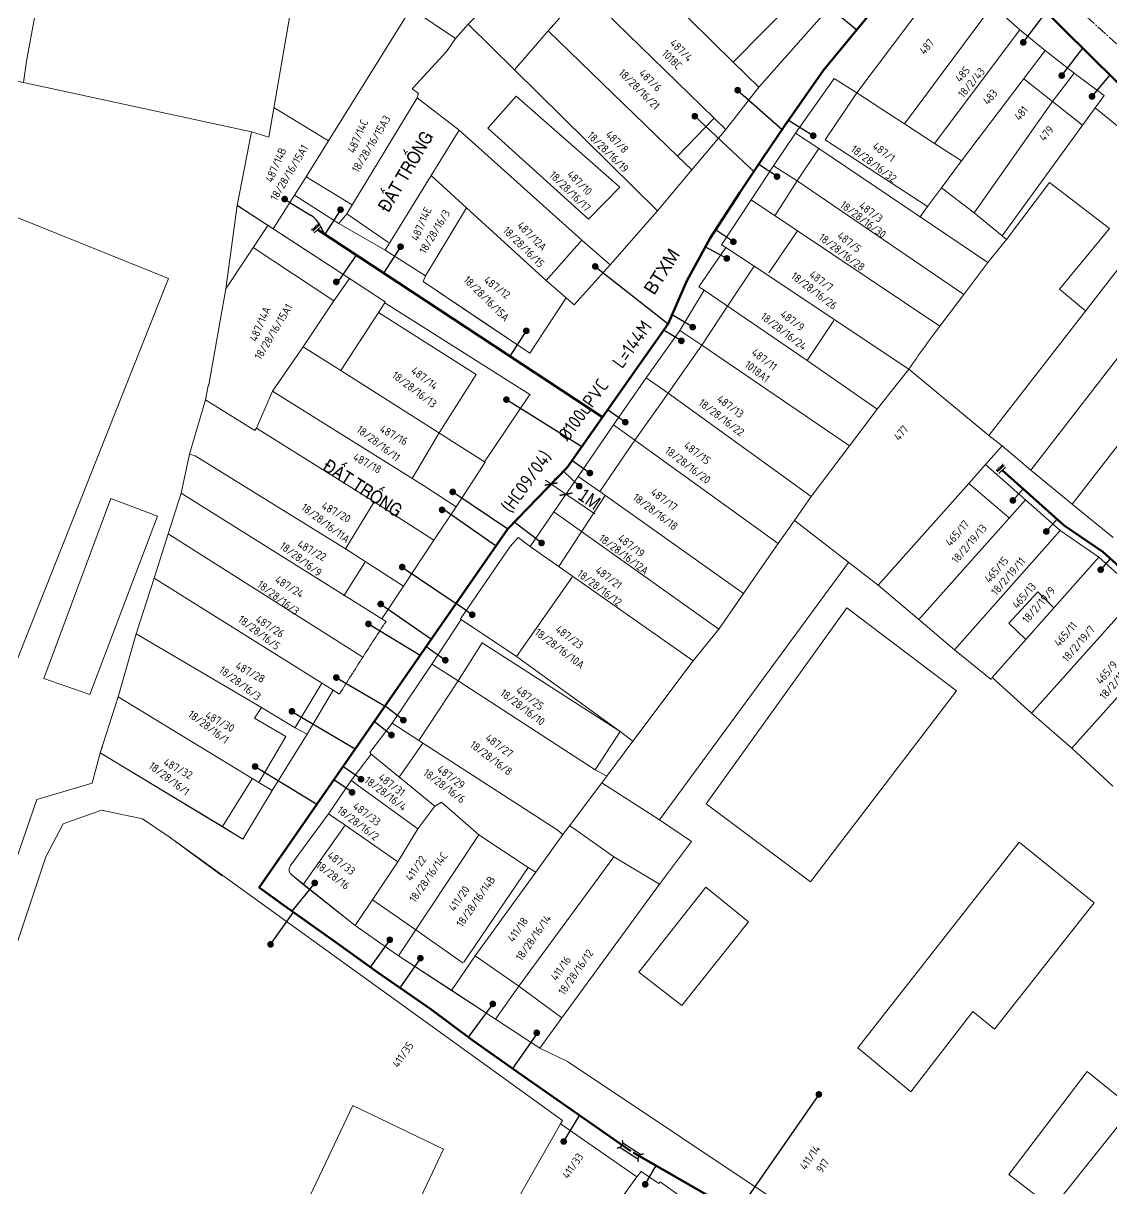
# Model space of a CAD drawing. Header units: inches. Extents: x 595615 to 1194060, y 1190840 to 2385448.
# Drawn here: x 597083.9 to 597165.6, y 1192328.9 to 1192416.3 of the extents above; entities that cross this region are included whole.
import ezdxf
from ezdxf.enums import TextEntityAlignment as Align

# ---------------------------------------------------------------- set-up
doc = ezdxf.new("R2010")
doc.units = ezdxf.units.IN
doc.header["$MEASUREMENT"] = 0
doc.linetypes.add('CENTER2', pattern=[1.125, 0.75, -0.125, 0.125, -0.125])
doc.layers.get('Defpoints').update_dxf_attribs({"color": 1})
for name, color, linetype, lineweight in [('Chitiet', 4, 'Continuous', 9), ('DN 100 uPVC', 4, 'Continuous', 50), ('DN 25 PE', 40, 'Continuous', 30), ('DUONG CACH LE', 112, 'Continuous', 5), ('NAM-CDAI', 220, 'Continuous', 25), ('Nen tim duong', 9, 'CENTER2', 0), ('Nen_HTHANH-TP', 9, 'Continuous', 0), ('Nen_SN-HTHANH-TP_new', 7, 'Continuous', 0), ('Nen_SN_HTHANH_old', 9, 'Continuous', 0), ('TEXT PIPE', 3, 'Continuous', 25), ('Text_DiaDanh', 9, 'Continuous', 0), ('Text_GiaoThong', 142, 'Continuous', 0), ('TLK 15', 220, 'Continuous', 20)]:
    doc.layers.add(name, color=color, linetype=linetype, lineweight=lineweight)
doc.styles.add('Dia Danh', font='VHELVCN_0.TTF', dxfattribs={"height": 1})
doc.styles.add('Giao Thong', font='VAPTIMN_0.TTF', dxfattribs={"height": 1})
doc.styles.add('Sonha_QTB', font='isocp.shx', dxfattribs={"height": 0.6, "bigfont": 'bigfont.shx'})
doc.styles.add('text', font='isocp2.shx')
doc.styles.add('VNI-HC', font='VHELVCN_0.TTF')
doc.dimstyles.new('DUONG KICH THUOC', dxfattribs={"dimtxt": 1, "dimasz": 0.7, "dimexe": 0.5, "dimexo": 0.3, "dimgap": 0.2, "dimtad": 1, "dimzin": 0, "dimdsep": 46, "dimtxsty": 'VNI-HC', "dimblk": 'ARCHTICK', "dimcen": 0.09, "dimdle": 0.5, "dimclrd": 256, "dimclre": 256, "dimclrt": 256, "dimadec": 0, "dimazin": 0, "dimtfac": 1, "dimtofl": 0, "dimtmove": 0, "dimatfit": 3, "dimfxl": 1, "dimtolj": 1, "dimtzin": 0, "dimlwd": -1, "dimlwe": -1, "dimarcsym": 0})

# ---------------------------------------------------------------- blocks, each defined once
blk = doc.blocks.new('BIT')
at = {"layer": 'Chitiet', "ltscale": 100}
for p, q in [((0.35, 0), (-0.35, 0)), ((-0.303, -0.163), (-0.35, -0.21)), ((0.35, -0.163), (-0.35, -0.163)), ((-0.179, -0.163), (-0.342, -0.325)), ((-0.056, -0.163), (-0.218, -0.325)), ((0.068, -0.163), (-0.094, -0.325)), ((0.192, -0.163), (0.029, -0.325)), ((0.316, -0.163), (0.153, -0.325)), ((0.35, -0.252), (0.277, -0.325))]:
    blk.add_line(p, q, dxfattribs=at)
blk = doc.blocks.new('ONG NOI')
at = {"layer": 'Chitiet', "ltscale": 100, "const_width": 0.1}
for points in [[(-0.946, -0.347, 0.571257), (-0.946, 0.353)], [(0.973, 0.353, 0.571257), (0.973, -0.347)]]:
    blk.add_lwpolyline(points, format="xyb", dxfattribs=at)
for points in [[(0.825, 0.203), (-0.799, 0.203)], [(0.825, -0.197), (-0.799, -0.197)]]:
    blk.add_lwpolyline(points, dxfattribs=at)
blk = doc.blocks.new('_ArchTick')
at = {"color": 0, "linetype": 'ByBlock', "const_width": 0.15}
blk.add_lwpolyline([(-0.5, -0.5), (0.5, 0.5)], dxfattribs=at)
blk = doc.blocks.new('*D74')
at = {"layer": 'Defpoints', "color": 0}
for p in [(597123.497, 1192381.714), (597124.614, 1192380.951), (597124.614, 1192380.951)]:
    blk.add_point(p, dxfattribs=at)
at = {"layer": 'DUONG CACH LE'}
for p, q in [((597123.084, 1192381.996), (597124.614, 1192380.951)), ((597123.666, 1192381.961), (597123.779, 1192382.127)), ((597124.783, 1192381.199), (597124.896, 1192381.364)), ((597124.614, 1192380.951), (597126.771, 1192379.478))]:
    blk.add_line(p, q, dxfattribs=at)
at = {"layer": 'DUONG CACH LE', "xscale": 0.7, "yscale": 0.7, "zscale": 0.7}
for p, rotation in [((597123.497, 1192381.714), 145.6760611142445), ((597124.614, 1192380.951), 325.6760611142445)]:
    blk.add_blockref('_ArchTick', p, dxfattribs=dict(at, rotation=rotation))
at = {"layer": 'DUONG CACH LE', "insert": (597126.377, 1192380.595), "char_height": 1, "attachment_point": 5, "rotation": 325.67606, "style": 'VNI-HC'}
blk.add_mtext('\\A1;1M', dxfattribs=at)
blk = doc.blocks.new('TLK 15')
at = {"layer": 'TLK 15', "linetype": 'Continuous', "const_width": 0.25}
blk.add_lwpolyline([(-0.125, 0, 1), (0.125, 0, 1)], format="xyb", close=True, dxfattribs=at)

msp = doc.modelspace()

# ---------------------------------------------------------------- linework, layer by layer
at = {"layer": 'DN 100 uPVC'}
msp.add_line((597127.352, 1192386.739), (597105.98, 1192400.791), dxfattribs=at)
for points in [[(597142.179, 1192434.938), (597147.651, 1192429.893), (597151.775, 1192426.091), (597161.898, 1192415.883), (597165.899, 1192411.937), (597173.728, 1192404.72), (597184.4, 1192394.982), (597194.424, 1192386.355), (597205.484, 1192377.017), (597214.228, 1192369.972), (597227.739, 1192359.226), (597230.983, 1192356.284), (597230.983, 1192356.284)], [(597129.47, 1192331.671), (597121.284, 1192337.399), (597117.615, 1192339.979), (597114.479, 1192342.331), (597110.5, 1192345.075), (597107.47, 1192347.263), (597103.33, 1192350.196), (597101.59, 1192351.451), (597120.249, 1192378.342), (597124.695, 1192382.957), (597127.352, 1192386.739), (597129.82, 1192390.252), (597132.27, 1192393.723), (597133.692, 1192396.948), (597135.419, 1192400.163), (597137.662, 1192403.574), (597139.366, 1192406.134), (597141.021, 1192408.595), (597143.943, 1192412.744), (597153.494, 1192424.358)], [(597157.337, 1192382.75), (597159.411, 1192380.896), (597161.995, 1192378.616), (597164.898, 1192376.617), (597167.914, 1192373.908), (597170.869, 1192371.266), (597173.99, 1192368.66), (597176.984, 1192366.032), (597179.975, 1192363.196), (597180.727, 1192362.543)], [(597224.284, 1192273.103), (597218.507, 1192276.271), (597199.457, 1192288.103), (597194.365, 1192290.62), (597191.341, 1192292.483), (597183.188, 1192297.087), (597168.135, 1192306.62), (597152.936, 1192317.051), (597139.999, 1192325.638), (597129.661, 1192331.591)]]:
    msp.add_lwpolyline(points, dxfattribs=at)
at = {"layer": 'DN 25 PE'}
for p, q in [((597143.458, 1192418.242), (597146.445, 1192415.786)), ((597158.92, 1192414.835), (597160.661, 1192417.13)), ((597161.806, 1192412.347), (597163.397, 1192414.404)), ((597164.077, 1192410.784), (597165.43, 1192412.399)), ((597137.492, 1192411.25), (597140.827, 1192408.307)), ((597134.279, 1192409.301), (597138.712, 1192405.152)), ((597143.16, 1192407.834), (597141.299, 1192408.989)), ((597140.448, 1192404.774), (597139.071, 1192405.69)), ((597103.507, 1192403.084), (597105.455, 1192401.875)), ((597107.702, 1192402.286), (597106.512, 1192400.441)), ((597106.217, 1192401.01), (597106.463, 1192400.473)), ((597137.171, 1192399.884), (597135.82, 1192400.773)), ((597112.204, 1192399.513), (597110.931, 1192397.536)), ((597136.679, 1192398.632), (597135.063, 1192399.5)), ((597107.511, 1192396.875), (597108.89, 1192398.878)), ((597126.806, 1192398.032), (597132.27, 1192393.723)), ((597134.122, 1192393.479), (597132.573, 1192394.41)), ((597121.638, 1192393.204), (597120.395, 1192391.313)), ((597133.271, 1192392.45), (597131.936, 1192393.25)), ((597120.147, 1192388.046), (597125.803, 1192384.533)), ((597129.059, 1192386.353), (597127.734, 1192387.283)), ((597126.409, 1192382.538), (597125.065, 1192383.483)), ((597125.604, 1192381.554), (597124.432, 1192382.684)), ((597116.118, 1192381.125), (597120.249, 1192378.342)), ((597158.139, 1192380.483), (597158.909, 1192381.345)), ((597115.321, 1192379.902), (597119.378, 1192377.087)), ((597122.779, 1192377.295), (597120.739, 1192378.851)), ((597160.649, 1192378.155), (597161.467, 1192379.082)), ((597164.727, 1192375.289), (597165.464, 1192376.109)), ((597112.326, 1192375.486), (597116.369, 1192372.75)), ((597110.714, 1192372.716), (597114.515, 1192370.079)), ((597117.579, 1192371.911), (597116.369, 1192372.75)), ((597109.796, 1192371.226), (597113.678, 1192368.872)), ((597115.56, 1192368.499), (597114.115, 1192369.502)), ((597107.383, 1192367.201), (597111.037, 1192365.066)), ((597104.051, 1192364.666), (597108.803, 1192361.846)), ((597112.418, 1192364.005), (597111.037, 1192365.066)), ((597111.523, 1192362.887), (597110.233, 1192363.907)), ((597101.294, 1192360.529), (597105.921, 1192357.693)), ((597109.24, 1192359.577), (597107.882, 1192360.52)), ((597108.569, 1192358.594), (597107.203, 1192359.541)), ((597105.765, 1192351.797), (597104.044, 1192349.691)), ((597102.448, 1192347.187), (597104.162, 1192349.606)), ((597111.398, 1192347.531), (597109.924, 1192345.49)), ((597113.693, 1192346.155), (597112.159, 1192343.931)), ((597119.126, 1192342.726), (597117.264, 1192340.243)), ((597122.468, 1192340.557), (597120.591, 1192337.887)), ((597143.585, 1192335.941), (597137.464, 1192327.097)), ((597124.444, 1192332.406), (597125.623, 1192334.363)), ((597130.556, 1192329.192), (597131.371, 1192330.606))]:
    msp.add_line(p, q, dxfattribs=at)
msp.add_arc((597104.399, 1192400.176), 2, 24.64809, 58.15298, dxfattribs=at)
at = {"layer": 'Nen tim duong'}
msp.add_line((597161.184, 1192419.011), (597166.738, 1192413.985), dxfattribs=at)
at = {"layer": 'Nen_HTHANH-TP', "linetype": 'Continuous'}
for p, q in [((597090.53, 1192448.144), (597084.138, 1192413.438)), ((597137.158, 1192413.341), (597125.389, 1192424.972)), ((597123.86, 1192422.99), (597117.286, 1192416.195)), ((597102.333, 1192407.733), (597104.702, 1192421.565)), ((597143.393, 1192419.686), (597137.158, 1192413.341)), ((597153.283, 1192420.174), (597146.43, 1192411.049)), ((597153.283, 1192420.174), (597146.43, 1192411.049)), ((597125.934, 1192418.692), (597123.276, 1192415.69)), ((597135.732, 1192409.15), (597125.934, 1192418.692)), ((597145.064, 1192418.218), (597139.07, 1192411.483)), ((597139.07, 1192411.483), (597145.064, 1192418.218)), ((597116.317, 1192415.124), (597112.965, 1192417.382)), ((597156.605, 1192417.597), (597150.002, 1192408.722)), ((597158.656, 1192415.789), (597156.605, 1192417.597)), ((597158.656, 1192415.789), (597156.605, 1192417.597)), ((597112.635, 1192416.791), (597106.803, 1192407.447)), ((597116.317, 1192415.124), (597117.286, 1192416.195)), ((597117.286, 1192416.195), (597120.759, 1192412.778)), ((597123.276, 1192415.69), (597120.759, 1192412.778)), ((597123.276, 1192415.69), (597132.984, 1192406.298)), ((597158.656, 1192415.789), (597152.263, 1192407.263)), ((597160.557, 1192414.23), (597158.656, 1192415.789)), ((597160.557, 1192414.23), (597158.656, 1192415.789)), ((597071.337, 1192414.358), (597083.909, 1192411.818)), ((597071.337, 1192414.358), (597083.909, 1192411.818)), ((597115.667, 1192414.174), (597116.317, 1192415.124)), ((597084.138, 1192413.438), (597083.909, 1192411.818)), ((597113.07, 1192411.362), (597115.667, 1192414.174)), ((597160.557, 1192414.23), (597154.284, 1192405.955)), ((597162.729, 1192412.522), (597160.557, 1192414.23)), ((597162.729, 1192412.522), (597160.557, 1192414.23)), ((597120.759, 1192412.778), (597131.487, 1192402.207)), ((597139.07, 1192411.483), (597137.158, 1192413.341)), ((597101.022, 1192408.122), (597083.909, 1192411.818)), ((597083.909, 1192411.818), (597101.022, 1192408.122)), ((597144.739, 1192412.137), (597141.842, 1192408.025)), ((597144.739, 1192412.137), (597141.842, 1192408.025)), ((597146.43, 1192411.049), (597144.739, 1192412.137)), ((597146.43, 1192411.049), (597144.739, 1192412.137)), ((597161.121, 1192410.401), (597158.949, 1192412.109)), ((597162.729, 1192412.522), (597161.121, 1192410.401)), ((597164.98, 1192410.844), (597162.729, 1192412.522)), ((597164.98, 1192410.844), (597162.729, 1192412.522)), ((597113.56, 1192411.012), (597113.07, 1192411.362)), ((597113.46, 1192410.682), (597113.56, 1192411.012)), ((597120.87, 1192410.798), (597118.742, 1192408.406)), ((597128.646, 1192403.974), (597120.87, 1192410.798)), ((597139.07, 1192411.483), (597136.612, 1192408.301)), ((597136.612, 1192408.301), (597139.07, 1192411.483)), ((597144.063, 1192407.537), (597146.43, 1192411.049)), ((597146.43, 1192411.049), (597149.392, 1192409.121)), ((597164.321, 1192409.923), (597164.98, 1192410.844)), ((597164.321, 1192409.923), (597164.98, 1192410.844)), ((597103.341, 1192409.554), (597102.711, 1192409.933)), ((597113.46, 1192410.682), (597108.167, 1192401.988)), ((597116.592, 1192408.255), (597113.46, 1192410.682)), ((597161.121, 1192410.401), (597155.247, 1192402.046)), ((597164.321, 1192409.923), (597157.339, 1192400.327)), ((597161.121, 1192410.401), (597163.372, 1192408.622)), ((597171.075, 1192404.359), (597164.321, 1192409.923)), ((597171.075, 1192404.359), (597164.321, 1192409.923)), ((597106.803, 1192407.447), (597103.341, 1192409.554)), ((597132.984, 1192406.298), (597135.732, 1192409.15)), ((597136.612, 1192408.301), (597135.732, 1192409.15)), ((597149.392, 1192409.121), (597150.002, 1192408.722)), ((597114.495, 1192404.843), (597116.592, 1192408.255)), ((597125.799, 1192400.002), (597116.592, 1192408.255)), ((597118.742, 1192408.406), (597126.298, 1192401.572)), ((597136.612, 1192408.301), (597134.065, 1192405.269)), ((597134.065, 1192405.269), (597136.612, 1192408.301)), ((597150.002, 1192408.722), (597152.263, 1192407.263)), ((597101.022, 1192408.122), (597099.957, 1192402.591)), ((597099.957, 1192402.591), (597101.022, 1192408.122)), ((597101.022, 1192408.122), (597102.333, 1192407.733)), ((597105.115, 1192404.745), (597106.803, 1192407.447)), ((597141.842, 1192408.025), (597140.194, 1192405.574)), ((597141.842, 1192408.025), (597140.194, 1192405.574)), ((597141.842, 1192408.025), (597143.583, 1192406.866)), ((597144.063, 1192407.537), (597151.747, 1192402.523)), ((597143.583, 1192406.866), (597141.945, 1192404.455)), ((597143.583, 1192406.866), (597156.27, 1192398.327)), ((597152.263, 1192407.263), (597154.284, 1192405.955)), ((597132.984, 1192406.298), (597134.065, 1192405.269)), ((597140.194, 1192405.574), (597138.496, 1192403.022)), ((597140.194, 1192405.574), (597138.496, 1192403.022)), ((597140.194, 1192405.574), (597141.945, 1192404.455)), ((597154.284, 1192405.955), (597152.776, 1192403.924)), ((597104.236, 1192403.385), (597105.115, 1192404.745)), ((597108.577, 1192402.658), (597105.115, 1192404.745)), ((597111.06, 1192399.26), (597114.495, 1192404.843)), ((597117.157, 1192402.425), (597114.495, 1192404.843)), ((597134.065, 1192405.269), (597131.487, 1192402.207)), ((597131.487, 1192402.207), (597134.065, 1192405.269)), ((597126.298, 1192401.572), (597128.646, 1192403.974)), ((597141.945, 1192404.455), (597140.277, 1192401.834)), ((597141.945, 1192404.455), (597154.462, 1192395.935)), ((597151.747, 1192402.523), (597152.776, 1192403.924)), ((597152.776, 1192403.924), (597155.247, 1192402.046)), ((597156.341, 1192385.357), (597171.075, 1192404.359)), ((597160.885, 1192404.33), (597157.669, 1192400.058)), ((597160.885, 1192404.33), (597165.388, 1192400.884)), ((597079.726, 1192403.185), (597094.791, 1192397.137)), ((597104.236, 1192403.385), (597102.638, 1192400.863)), ((597104.236, 1192403.385), (597102.638, 1192400.863)), ((597107.578, 1192401.247), (597104.236, 1192403.385)), ((597107.578, 1192401.247), (597104.236, 1192403.385)), ((597138.496, 1192403.022), (597136.279, 1192399.65)), ((597138.496, 1192403.022), (597136.279, 1192399.65)), ((597138.496, 1192403.022), (597141.988, 1192400.705)), ((597099.957, 1192402.591), (597099.102, 1192396.35)), ((597099.957, 1192402.591), (597099.102, 1192396.35)), ((597102.638, 1192400.863), (597099.957, 1192402.591)), ((597099.957, 1192402.591), (597102.638, 1192400.863)), ((597108.381, 1192397.118), (597099.96, 1192402.61)), ((597114.081, 1192397.323), (597117.157, 1192402.425)), ((597123.131, 1192396.99), (597117.157, 1192402.425)), ((597131.487, 1192402.207), (597127.92, 1192398.144)), ((597127.92, 1192398.144), (597131.487, 1192402.207)), ((597151.747, 1192402.523), (597151.178, 1192401.762)), ((597155.247, 1192402.046), (597157.339, 1192400.327)), ((597107.578, 1192401.247), (597108.167, 1192401.988)), ((597111.06, 1192399.26), (597107.578, 1192401.247)), ((597111.06, 1192399.26), (597107.578, 1192401.247)), ((597108.167, 1192401.988), (597111.289, 1192399.84)), ((597102.252, 1192401.115), (597099.102, 1192396.35)), ((597102.638, 1192400.863), (597108.381, 1192397.118)), ((597141.988, 1192400.705), (597139.831, 1192397.543)), ((597141.988, 1192400.705), (597152.654, 1192393.544)), ((597157.339, 1192400.327), (597157.669, 1192400.058)), ((597165.388, 1192400.884), (597161.632, 1192396.331)), ((597107.203, 1192395.457), (597101.159, 1192399.462)), ((597123.131, 1192396.99), (597125.799, 1192400.002)), ((597127.92, 1192398.144), (597125.799, 1192400.002)), ((597136.599, 1192399.461), (597134.592, 1192396.509)), ((597136.599, 1192399.461), (597134.592, 1192396.509)), ((597136.279, 1192399.65), (597136.599, 1192399.461)), ((597136.279, 1192399.65), (597136.599, 1192399.461)), ((597136.599, 1192399.461), (597138.73, 1192398.062)), ((597157.669, 1192400.058), (597156.27, 1192398.327)), ((597114.081, 1192397.323), (597111.06, 1192399.26)), ((597111.06, 1192399.26), (597114.081, 1192397.323)), ((597162.575, 1192380.202), (597177.33, 1192399.174)), ((597127.92, 1192398.144), (597125.233, 1192395.162)), ((597125.233, 1192395.162), (597127.92, 1192398.144)), ((597138.73, 1192398.062), (597136.733, 1192395.061)), ((597138.73, 1192398.062), (597150.327, 1192390.332)), ((597154.462, 1192395.935), (597156.27, 1192398.327)), ((597094.791, 1192397.137), (597082.895, 1192367.167)), ((597108.381, 1192397.118), (597107.203, 1192395.457)), ((597111.053, 1192395.37), (597108.381, 1192397.118)), ((597111.053, 1192395.37), (597108.381, 1192397.118)), ((597114.081, 1192397.323), (597113.891, 1192396.912)), ((597113.891, 1192396.912), (597114.081, 1192397.323)), ((597113.891, 1192396.912), (597114.081, 1192397.323)), ((597117.754, 1192394.296), (597113.891, 1192396.912)), ((597113.891, 1192396.912), (597121.896, 1192391.519)), ((597124.622, 1192395.681), (597123.131, 1192396.99)), ((597099.102, 1192396.35), (597097.818, 1192389.159)), ((597097.818, 1192389.159), (597099.102, 1192396.35)), ((597133.144, 1192393.228), (597134.972, 1192396.259)), ((597133.144, 1192393.228), (597134.972, 1192396.259)), ((597134.592, 1192396.509), (597134.972, 1192396.259)), ((597134.592, 1192396.509), (597134.972, 1192396.259)), ((597134.972, 1192396.259), (597142.696, 1192390.986)), ((597154.462, 1192395.935), (597152.654, 1192393.544)), ((597170.332, 1192396.788), (597159.493, 1192382.749)), ((597161.632, 1192396.331), (597163.583, 1192394.692)), ((597107.203, 1192395.457), (597104.895, 1192392.015)), ((597111.023, 1192395.3), (597107.717, 1192390.227)), ((597111.053, 1192395.37), (597111.023, 1192395.3)), ((597111.053, 1192395.37), (597111.023, 1192395.3)), ((597121.908, 1192388.419), (597111.023, 1192395.3)), ((597121.908, 1192388.419), (597111.023, 1192395.3)), ((597124.622, 1192395.681), (597121.896, 1192391.519)), ((597121.896, 1192391.519), (597124.622, 1192395.681)), ((597121.896, 1192391.519), (597124.622, 1192395.681)), ((597125.233, 1192395.162), (597124.622, 1192395.681)), ((597125.233, 1192395.162), (597124.622, 1192395.681)), ((597125.233, 1192395.162), (597124.622, 1192395.681)), ((597134.815, 1192392.139), (597136.733, 1192395.061)), ((597117.867, 1192389.936), (597110.553, 1192394.57)), ((597121.896, 1192391.519), (597117.754, 1192394.296)), ((597142.696, 1192390.986), (597144.704, 1192393.967)), ((597130.637, 1192389.676), (597133.144, 1192393.228)), ((597130.637, 1192389.676), (597133.144, 1192393.228)), ((597133.144, 1192393.228), (597134.815, 1192392.139)), ((597102.598, 1192388.683), (597104.895, 1192392.015)), ((597104.895, 1192392.015), (597107.717, 1192390.227)), ((597132.288, 1192388.527), (597134.815, 1192392.139)), ((597134.815, 1192392.139), (597145.891, 1192384.588)), ((597142.696, 1192390.986), (597147.959, 1192387.33)), ((597107.717, 1192390.227), (597118.512, 1192383.376)), ((597115.101, 1192385.553), (597117.867, 1192389.936)), ((597147.959, 1192387.33), (597150.327, 1192390.332)), ((597150.327, 1192390.332), (597156.341, 1192385.357)), ((597097.778, 1192389.089), (597097.569, 1192388.019)), ((597097.778, 1192389.089), (597097.569, 1192388.019)), ((597097.818, 1192389.159), (597097.778, 1192389.089)), ((597097.818, 1192389.159), (597097.778, 1192389.089)), ((597128.17, 1192386.164), (597130.637, 1192389.676)), ((597128.17, 1192386.164), (597130.637, 1192389.676)), ((597130.637, 1192389.676), (597132.288, 1192388.527)), ((597102.598, 1192388.683), (597101.4, 1192385.892)), ((597113.914, 1192381.602), (597102.598, 1192388.683)), ((597118.512, 1192383.376), (597121.908, 1192388.419)), ((597121.908, 1192388.419), (597118.512, 1192383.376)), ((597129.781, 1192385.005), (597132.288, 1192388.527)), ((597143.004, 1192380.776), (597132.288, 1192388.527)), ((597097.569, 1192388.019), (597096.382, 1192383.958)), ((597096.382, 1192383.958), (597097.569, 1192388.019)), ((597101.28, 1192385.722), (597097.569, 1192388.019)), ((597147.959, 1192387.33), (597145.891, 1192384.588)), ((597101.4, 1192385.892), (597101.28, 1192385.722)), ((597101.4, 1192385.892), (597110.215, 1192380.369)), ((597115.101, 1192385.553), (597113.073, 1192382.132)), ((597125.523, 1192382.282), (597128.17, 1192386.164)), ((597125.523, 1192382.282), (597128.17, 1192386.164)), ((597128.17, 1192386.164), (597129.781, 1192385.005)), ((597129.781, 1192385.005), (597127.144, 1192381.153)), ((597129.781, 1192385.005), (597140.537, 1192377.264)), ((597145.891, 1192384.588), (597143.004, 1192380.776)), ((597157.331, 1192384.577), (597156.093, 1192383.186)), ((597157.331, 1192384.577), (597156.341, 1192385.357)), ((597159.493, 1192382.749), (597157.331, 1192384.577)), ((597096.382, 1192383.958), (597095.744, 1192381.028)), ((597096.382, 1192383.958), (597095.744, 1192381.028)), ((597096.792, 1192383.839), (597096.382, 1192383.958)), ((597096.792, 1192383.839), (597108.068, 1192376.848)), ((597118.562, 1192383.346), (597116.365, 1192380.014)), ((597118.512, 1192383.376), (597118.562, 1192383.346)), ((597156.093, 1192383.186), (597154.834, 1192381.765)), ((597156.093, 1192383.186), (597159.085, 1192380.529)), ((597123.705, 1192379.62), (597125.523, 1192382.282)), ((597125.523, 1192382.282), (597127.144, 1192381.153)), ((597159.493, 1192382.749), (597162.575, 1192380.202)), ((597113.914, 1192381.602), (597116.365, 1192380.014)), ((597127.144, 1192381.153), (597137.94, 1192373.502)), ((597154.834, 1192381.765), (597148.03, 1192374.14)), ((597154.834, 1192381.765), (597157.866, 1192379.168)), ((597085.435, 1192367.129), (597090.475, 1192380.634)), ((597090.475, 1192380.634), (597093.966, 1192379.316)), ((597095.744, 1192381.028), (597094.777, 1192377.987)), ((597094.777, 1192377.987), (597095.744, 1192381.028)), ((597095.744, 1192381.028), (597110.802, 1192371.61)), ((597110.215, 1192380.369), (597108.068, 1192376.848)), ((597110.215, 1192380.369), (597114.707, 1192377.503)), ((597127.554, 1192380.863), (597124.069, 1192375.541)), ((597141.746, 1192378.975), (597143.004, 1192380.776)), ((597159.085, 1192380.529), (597151.072, 1192371.562)), ((597159.085, 1192380.529), (597161.687, 1192378.221)), ((597165.657, 1192377.694), (597162.575, 1192380.202)), ((597093.966, 1192379.316), (597088.906, 1192365.942)), ((597116.365, 1192380.014), (597114.707, 1192377.503)), ((597121.937, 1192377.039), (597123.705, 1192379.62)), ((597123.705, 1192379.62), (597136.082, 1192370.84)), ((597140.537, 1192377.264), (597141.746, 1192378.975)), ((597148.03, 1192374.14), (597141.746, 1192378.975)), ((597094.777, 1192377.987), (597093.709, 1192374.646)), ((597093.709, 1192374.646), (597094.777, 1192377.987)), ((597094.777, 1192377.987), (597109.364, 1192368.719)), ((597120.417, 1192377.038), (597121.027, 1192377.708)), ((597121.027, 1192377.708), (597121.937, 1192377.039)), ((597161.687, 1192378.221), (597153.754, 1192369.275)), ((597161.687, 1192378.221), (597164.588, 1192376.223)), ((597108.068, 1192376.848), (597112.42, 1192374.061)), ((597114.707, 1192377.503), (597112.42, 1192374.061)), ((597116.692, 1192371.615), (597120.417, 1192377.038)), ((597121.937, 1192377.039), (597134.144, 1192368.459)), ((597139.838, 1192376.263), (597140.537, 1192377.264)), ((597109.528, 1192375.839), (597107.96, 1192373.338)), ((597145.818, 1192375.838), (597131.634, 1192356.537)), ((597137.94, 1192373.502), (597139.838, 1192376.263)), ((597164.588, 1192376.223), (597156.585, 1192367.197)), ((597164.588, 1192376.223), (597167.58, 1192373.536)), ((597093.709, 1192374.646), (597092.373, 1192370.485)), ((597092.373, 1192370.485), (597093.709, 1192374.646)), ((597107.146, 1192366.257), (597093.709, 1192374.646)), ((597120.914, 1192368.768), (597125.079, 1192374.741)), ((597151.072, 1192371.562), (597148.03, 1192374.14)), ((597112.42, 1192374.061), (597110.802, 1192371.61)), ((597136.082, 1192370.84), (597137.94, 1192373.502)), ((597157.832, 1192371.268), (597160.02, 1192373.64)), ((597160.02, 1192373.64), (597161.201, 1192372.421)), ((597145.691, 1192372.418), (597135.123, 1192357.73)), ((597153.906, 1192366.215), (597145.691, 1192372.418)), ((597166.991, 1192372.855), (597159.548, 1192364.539)), ((597111.112, 1192371.41), (597110.802, 1192371.61)), ((597114.555, 1192368.213), (597116.752, 1192371.545)), ((597116.752, 1192371.545), (597116.692, 1192371.615)), ((597116.752, 1192371.545), (597120.914, 1192368.768)), ((597153.754, 1192369.275), (597151.072, 1192371.562)), ((597111.117, 1192371.413), (597111.112, 1192371.41)), ((597134.144, 1192368.459), (597136.082, 1192370.84)), ((597159.103, 1192370.049), (597157.832, 1192371.268)), ((597092.373, 1192370.485), (597091.007, 1192365.764)), ((597091.007, 1192365.764), (597092.373, 1192370.485)), ((597092.373, 1192370.485), (597101.767, 1192364.963)), ((597116.536, 1192366.945), (597118.323, 1192369.796)), ((597118.323, 1192369.796), (597128.679, 1192363.164)), ((597169.993, 1192370.198), (597162.55, 1192361.912)), ((597153.754, 1192369.275), (597156.506, 1192367.047)), ((597111.578, 1192363.791), (597114.555, 1192368.213)), ((597116.536, 1192366.945), (597114.555, 1192368.213)), ((597128.679, 1192363.164), (597120.914, 1192368.768)), ((597134.144, 1192368.459), (597129.639, 1192362.435)), ((597088.906, 1192365.942), (597085.435, 1192367.129)), ((597156.506, 1192367.047), (597156.585, 1192367.197)), ((597156.585, 1192367.197), (597159.548, 1192364.539)), ((597104.298, 1192363.445), (597106.286, 1192366.786)), ((597105.199, 1192362.955), (597107.146, 1192366.257)), ((597107.146, 1192366.257), (597107.616, 1192365.967)), ((597113.579, 1192362.472), (597116.536, 1192366.945)), ((597126.811, 1192360.273), (597116.536, 1192366.945)), ((597142.968, 1192351.876), (597153.906, 1192366.215)), ((597091.007, 1192365.764), (597089.68, 1192361.553)), ((597089.68, 1192361.553), (597091.007, 1192365.764)), ((597101.582, 1192359.322), (597091.007, 1192365.764)), ((597101.767, 1192364.963), (597101.238, 1192364.152)), ((597101.767, 1192364.963), (597104.308, 1192363.435)), ((597162.55, 1192361.912), (597159.548, 1192364.539)), ((597101.238, 1192364.152), (597103.599, 1192362.784)), ((597109.89, 1192361.569), (597111.578, 1192363.791)), ((597111.578, 1192363.791), (597113.579, 1192362.472)), ((597103.599, 1192362.784), (597101.582, 1192359.322)), ((597102.582, 1192358.733), (597105.199, 1192362.955)), ((597104.308, 1192363.435), (597105.199, 1192362.955)), ((597105.199, 1192362.955), (597105.209, 1192362.945)), ((597128.679, 1192363.164), (597126.811, 1192360.273)), ((597129.639, 1192362.435), (597128.679, 1192363.164)), ((597089.68, 1192361.553), (597089.84, 1192362.053)), ((597113.869, 1192362.282), (597112.111, 1192359.731)), ((597113.579, 1192362.472), (597123.965, 1192355.771)), ((597127.671, 1192359.794), (597129.639, 1192362.435)), ((597165.642, 1192359.064), (597162.55, 1192361.912)), ((597089.68, 1192361.553), (597089.062, 1192359.292)), ((597089.68, 1192361.553), (597089.062, 1192359.292)), ((597098.834, 1192356.04), (597089.68, 1192361.553)), ((597089.68, 1192361.553), (597100.375, 1192355.081)), ((597089.73, 1192361.533), (597089.68, 1192361.553)), ((597100.375, 1192355.081), (597089.73, 1192361.533)), ((597108.502, 1192359.468), (597110, 1192361.449)), ((597110, 1192361.449), (597109.89, 1192361.569)), ((597110, 1192361.449), (597114.783, 1192357.563)), ((597127.671, 1192359.794), (597126.811, 1192360.273)), ((597089.062, 1192359.292), (597084.923, 1192358.049)), ((597089.062, 1192359.292), (597084.923, 1192358.049)), ((597098.834, 1192356.04), (597101.082, 1192359.612)), ((597102.582, 1192358.733), (597101.582, 1192359.322)), ((597106.804, 1192356.977), (597108.502, 1192359.468)), ((597108.502, 1192359.468), (597113.505, 1192355.852)), ((597124.874, 1192356.071), (597127.312, 1192359.303)), ((597127.312, 1192359.303), (597127.671, 1192359.794)), ((597127.312, 1192359.303), (597131.634, 1192356.537)), ((597100.375, 1192355.081), (597102.582, 1192358.733)), ((597100.375, 1192355.081), (597102.582, 1192358.733)), ((597084.923, 1192358.049), (597071.823, 1192320.288)), ((597071.823, 1192320.288), (597084.923, 1192358.049)), ((597114.783, 1192357.563), (597113.505, 1192355.852)), ((597114.783, 1192357.563), (597115.263, 1192357.843)), ((597115.263, 1192357.843), (597118.085, 1192355.396)), ((597135.123, 1192357.73), (597142.968, 1192351.876)), ((597086.894, 1192356.241), (597089.773, 1192357.243)), ((597086.894, 1192356.241), (597089.773, 1192357.243)), ((597086.894, 1192356.241), (597089.773, 1192357.243)), ((597089.773, 1192357.243), (597092.834, 1192356.615)), ((597089.773, 1192357.243), (597092.834, 1192356.615)), ((597089.773, 1192357.243), (597092.834, 1192356.615)), ((597092.834, 1192356.615), (597094.835, 1192355.247)), ((597092.834, 1192356.615), (597094.835, 1192355.247)), ((597092.834, 1192356.615), (597094.835, 1192355.247)), ((597106.804, 1192356.977), (597103.957, 1192353.114)), ((597106.804, 1192356.977), (597108.044, 1192356.138)), ((597085.586, 1192353.76), (597086.894, 1192356.241)), ((597086.894, 1192356.241), (597085.586, 1192353.76)), ((597085.586, 1192353.76), (597086.894, 1192356.241)), ((597100.375, 1192355.081), (597098.834, 1192356.04)), ((597108.044, 1192356.138), (597104.908, 1192351.685)), ((597111.997, 1192353.371), (597108.044, 1192356.138)), ((597113.505, 1192355.852), (597111.997, 1192353.371)), ((597123.965, 1192355.771), (597124.385, 1192355.441)), ((597124.385, 1192355.441), (597124.874, 1192356.071)), ((597124.874, 1192356.071), (597125.215, 1192355.882)), ((597128.216, 1192353.764), (597125.215, 1192355.882)), ((597131.634, 1192356.537), (597134.035, 1192354.909)), ((597094.835, 1192355.247), (597124.342, 1192333.971)), ((597094.835, 1192355.247), (597124.342, 1192333.971)), ((597094.835, 1192355.247), (597098.827, 1192352.32)), ((597112.042, 1192346.331), (597118.085, 1192355.396)), ((597118.085, 1192355.396), (597121.787, 1192352.949)), ((597122.347, 1192352.609), (597124.385, 1192355.441)), ((597134.035, 1192354.909), (597131.638, 1192351.717)), ((597146.508, 1192339.419), (597158.605, 1192354.848)), ((597164.239, 1192350.293), (597158.605, 1192354.848)), ((597074.154, 1192319.5), (597085.586, 1192353.76)), ((597074.154, 1192319.5), (597085.586, 1192353.76)), ((597103.957, 1192353.114), (597103.857, 1192352.874)), ((597103.957, 1192353.114), (597103.857, 1192352.874)), ((597104.336, 1192353.625), (597103.957, 1192353.114)), ((597108.81, 1192348.608), (597111.997, 1192353.371)), ((597121.074, 1192344.048), (597128.216, 1192353.764)), ((597131.638, 1192351.717), (597128.216, 1192353.764)), ((597103.857, 1192352.874), (597103.847, 1192352.644)), ((597103.857, 1192352.874), (597103.847, 1192352.644)), ((597103.847, 1192352.644), (597103.937, 1192352.474)), ((597103.847, 1192352.644), (597103.937, 1192352.474)), ((597103.937, 1192352.474), (597108.81, 1192348.608)), ((597103.937, 1192352.474), (597104.908, 1192351.685)), ((597121.787, 1192352.949), (597116.953, 1192345.845)), ((597117.812, 1192346.326), (597122.347, 1192352.609)), ((597121.787, 1192352.949), (597122.347, 1192352.609)), ((597104.908, 1192351.685), (597108.81, 1192348.608)), ((597131.638, 1192351.717), (597124.306, 1192341.691)), ((597130.073, 1192345.105), (597135.098, 1192351.469)), ((597135.098, 1192351.469), (597138.3, 1192348.892)), ((597113.341, 1192348.272), (597110.099, 1192350.539)), ((597164.239, 1192350.293), (597156.757, 1192340.827)), ((597138.3, 1192348.892), (597133.305, 1192342.618)), ((597108.81, 1192348.608), (597111.212, 1192346.9)), ((597108.81, 1192348.608), (597111.212, 1192346.9)), ((597113.341, 1192348.272), (597116.903, 1192345.775)), ((597177.661, 1192348.174), (597161.108, 1192327.4)), ((597111.212, 1192346.9), (597112.042, 1192346.331)), ((597111.212, 1192346.9), (597112.042, 1192346.331)), ((597112.042, 1192346.331), (597116.024, 1192343.744)), ((597112.042, 1192346.331), (597116.024, 1192343.734)), ((597116.024, 1192343.734), (597117.812, 1192346.326)), ((597117.812, 1192346.326), (597121.074, 1192344.048)), ((597133.305, 1192342.618), (597130.073, 1192345.105)), ((597116.024, 1192343.744), (597119.316, 1192341.587)), ((597116.024, 1192343.734), (597119.316, 1192341.587)), ((597119.316, 1192341.587), (597121.074, 1192344.048)), ((597121.074, 1192344.048), (597124.306, 1192341.691)), ((597150.48, 1192336.142), (597155.146, 1192342.166)), ((597156.757, 1192340.827), (597155.146, 1192342.166)), ((597122.648, 1192339.409), (597119.316, 1192341.587)), ((597122.648, 1192339.409), (597119.316, 1192341.587)), ((597124.306, 1192341.691), (597122.648, 1192339.409)), ((597124.739, 1192338.411), (597122.648, 1192339.409)), ((597124.739, 1192338.411), (597122.648, 1192339.409)), ((597146.508, 1192339.419), (597150.48, 1192336.142)), ((597124.739, 1192338.411), (597148.211, 1192322.75)), ((597124.739, 1192338.411), (597148.211, 1192322.75)), ((597157.845, 1192329.938), (597163.709, 1192337.653)), ((597163.709, 1192337.653), (597167.101, 1192334.905)), ((597105.197, 1192327.875), (597108.621, 1192335.098)), ((597108.621, 1192335.098), (597115.424, 1192331.824)), ((597124.342, 1192333.971), (597124.202, 1192333.721)), ((597124.342, 1192333.971), (597124.202, 1192333.721)), ((597124.202, 1192333.721), (597114.306, 1192316.403)), ((597124.202, 1192333.721), (597129.926, 1192329.745)), ((597124.202, 1192333.721), (597129.926, 1192329.745)), ((597115.424, 1192331.824), (597112.03, 1192324.661)), ((597129.926, 1192329.745), (597126.41, 1192324.892)), ((597129.926, 1192329.745), (597130.245, 1192330.166)), ((597129.926, 1192329.745), (597130.245, 1192330.166)), ((597130.245, 1192330.166), (597131.586, 1192329.247)), ((597130.245, 1192330.166), (597131.586, 1192329.247)), ((597161.108, 1192327.4), (597157.845, 1192329.938)), ((597131.586, 1192329.247), (597131.676, 1192329.377)), ((597131.586, 1192329.247), (597131.676, 1192329.377)), ((597131.676, 1192329.377), (597133.287, 1192328.228)), ((597131.676, 1192329.377), (597133.287, 1192328.228))]:
    msp.add_line(p, q, dxfattribs=at)
for centre, radius, start, end in [((597237.622, 1192329.733), 106.262, 143.0924, 145.23316), ((597334.393, 1192224.156), 267.463, 146.59404, 147.28352), ((597334.393, 1192224.156), 267.463, 147.28352, 147.98008)]:
    msp.add_arc(centre, radius, start, end, dxfattribs=at)
for p in [(597151.747, 1192402.523), (597121.908, 1192388.419), (597122.347, 1192352.609)]:
    msp.add_point(p, dxfattribs=at)

# ---------------------------------------------------------------- block references
at = {"layer": 'Chitiet'}
for name, p, rotation in [('BIT', (597105.98, 1192400.791), 222.5954672414727), ('BIT', (597157.337, 1192382.75), 222.5954672414728), ('ONG NOI', (597129.43, 1192331.699), 327.144830884739)]:
    msp.add_blockref(name, p, dxfattribs=dict(at, rotation=rotation))
at = {"layer": 'TLK 15', "rotation": 359.9999999934133}
for p in [(597158.92, 1192414.835), (597161.806, 1192412.347), (597137.492, 1192411.25), (597164.077, 1192410.784), (597134.279, 1192409.301), (597143.16, 1192407.834), (597140.448, 1192404.774), (597137.171, 1192399.884), (597136.679, 1192398.632), (597126.806, 1192398.032), (597121.638, 1192393.204), (597134.122, 1192393.479), (597133.271, 1192392.45), (597120.147, 1192388.046), (597129.059, 1192386.353), (597126.409, 1192382.538), (597116.118, 1192381.125), (597125.604, 1192381.554), (597158.139, 1192380.483), (597160.649, 1192378.155), (597122.779, 1192377.295), (597112.326, 1192375.486), (597164.727, 1192375.289), (597110.714, 1192372.716), (597109.796, 1192371.226), (597117.579, 1192371.911), (597115.56, 1192368.499), (597107.383, 1192367.201), (597104.051, 1192364.666), (597112.418, 1192364.005), (597111.523, 1192362.887), (597101.294, 1192360.529), (597109.24, 1192359.577), (597108.569, 1192358.594), (597105.765, 1192351.797), (597102.448, 1192347.187), (597111.398, 1192347.531), (597113.693, 1192346.155), (597119.126, 1192342.726), (597122.423, 1192340.557), (597143.585, 1192335.941), (597124.444, 1192332.406), (597130.556, 1192329.192)]:
    msp.add_blockref('TLK 15', p, dxfattribs=at)
at = {"layer": 'TLK 15'}
for p in [(597158.92, 1192414.835), (597161.806, 1192412.347), (597137.492, 1192411.25), (597164.077, 1192410.784), (597134.279, 1192409.301), (597140.448, 1192404.774), (597103.507, 1192403.084), (597107.702, 1192402.286), (597112.204, 1192399.513), (597137.171, 1192399.884), (597136.679, 1192398.632), (597126.806, 1192398.032), (597107.386, 1192396.875), (597121.638, 1192393.204), (597134.122, 1192393.479), (597133.271, 1192392.45), (597120.147, 1192388.046), (597129.059, 1192386.353), (597126.409, 1192382.538), (597116.118, 1192381.125), (597125.604, 1192381.554), (597158.139, 1192380.483), (597115.321, 1192379.777), (597160.649, 1192378.155), (597122.779, 1192377.295), (597112.326, 1192375.486), (597164.727, 1192375.289), (597110.714, 1192372.716), (597109.796, 1192371.226), (597117.579, 1192371.911), (597115.56, 1192368.499), (597107.383, 1192367.201), (597104.051, 1192364.666), (597112.418, 1192364.005), (597111.523, 1192362.887), (597101.294, 1192360.529), (597109.24, 1192359.577), (597108.569, 1192358.594), (597105.765, 1192351.797), (597102.448, 1192347.187), (597111.398, 1192347.531), (597113.693, 1192346.155), (597119.126, 1192342.726), (597122.423, 1192340.557), (597143.585, 1192335.941), (597124.444, 1192332.406), (597130.556, 1192329.192)]:
    msp.add_blockref('TLK 15', p, dxfattribs=at)

# ---------------------------------------------------------------- texts
at = {"layer": 'NAM-CDAI', "style": 'text'}
for s, p in [('L=144M', (597128.825, 1192390.311)), ('(HC09/04)', (597120.509, 1192379.453))]:
    msp.add_text(s, height=1, rotation=54.42171, dxfattribs=at).set_placement(p)
at = {"layer": 'Nen_SN-HTHANH-TP_new', "style": 'Sonha_QTB'}
for s, rotation, p in [('487/4', 315.40346, (597133.266, 1192414.241)), ('487', 49.89403, (597151.67, 1192414.517)), ('487/6', 315.40346, (597130.948, 1192411.984)), ('485', 49.89403, (597154.357, 1192412.447)), ('483', 49.89403, (597156.434, 1192410.742)), ('481', 49.89403, (597158.755, 1192409.525)), ('487/14C', 66.57375, (597109, 1192407.803)), ('487/8', 315.40346, (597128.444, 1192407.377)), ('479', 49.89403, (597160.648, 1192408.002)), ('487/1', 322.96095, (597148.465, 1192406.612)), ('487/14B', 66.57375, (597102.85, 1192405.646)), ('487/10', 315.40346, (597125.641, 1192404.305)), ('487/14E', 66.57375, (597113.757, 1192401.224)), ('487/3', 322.96095, (597147.498, 1192402.112)), ('487/12A', 315.40346, (597122.066, 1192400.305)), ('487/5', 322.96095, (597145.866, 1192399.856)), ('487/7', 322.96095, (597143.764, 1192396.95)), ('487/12', 322.96095, (597119.45, 1192396.456)), ('487/14A', 66.57375, (597101.664, 1192393.72)), ('487/9', 322.96095, (597141.606, 1192393.966)), ('487/11', 322.96095, (597139.497, 1192391.051)), ('487/14', 322.96095, (597114.006, 1192389.647)), ('487/13', 322.96095, (597136.952, 1192387.533)), ('487/16', 331.14951, (597111.7, 1192385.386)), ('477', 49.20826, (597149.752, 1192385.547)), ('487/15', 322.96095, (597134.456, 1192384.044)), ('487/18', 331.14951, (597109.712, 1192383.278)), ('487/17', 322.96095, (597131.978, 1192380.551)), ('487/20', 331.14951, (597107.381, 1192379.6)), ('465/17', 49.20826, (597153.962, 1192378.029)), ('487/19', 322.96095, (597129.517, 1192377.082)), ('487/22', 331.14951, (597105.557, 1192376.724)), ('465/15', 49.20826, (597156.899, 1192375.291)), ('487/21', 322.96095, (597127.821, 1192374.691)), ('487/24', 328.05128, (597103.871, 1192374.01)), ('465/13', 49.20826, (597158.978, 1192373.352)), ('487/26', 327.32448, (597102.408, 1192371.03)), ('487/23', 322.96095, (597124.87, 1192370.237)), ('465/11', 49.20826, (597162.083, 1192370.457)), ('487/28', 331.14951, (597100.931, 1192367.595)), ('465/9', 49.20826, (597165.17, 1192367.579)), ('487/25', 322.96095, (597121.914, 1192365.656)), ('487/30', 331.14951, (597098.655, 1192363.895)), ('487/27', 322.96095, (597119.614, 1192362.091)), ('487/32', 331.14951, (597095.517, 1192360.37)), ('487/29', 322.96095, (597115.994, 1192359.74)), ('487/31', 322.96095, (597111.549, 1192359.159)), ('487/33', 322.96095, (597109.675, 1192356.966)), ('487/33', 322.96095, (597107.762, 1192353.281)), ('411/22', 55.15348, (597113.343, 1192352.899)), ('411/20', 55.15348, (597116.588, 1192350.627)), ('411/18', 55.15348, (597120.994, 1192348.294)), ('411/16', 55.15348, (597124.223, 1192345.394)), ('411/35', 55.15348, (597112.374, 1192338.919)), ('411/33', 55.15348, (597125.117, 1192330.581)), ('411/14', 55.15348, (597142.916, 1192331.215))]:
    msp.add_text(s, height=0.6, rotation=rotation, dxfattribs=at).set_placement(p, align=Align.MIDDLE)
at = {"layer": 'Nen_SN_HTHANH_old', "style": 'Sonha_QTB'}
for s, rotation, p in [('1018C', 315.40346, (597132.574, 1192413.549)), ('18/28/16/21', 315.40346, (597130.111, 1192411.315)), ('18/2/43', 49.89403, (597155.031, 1192411.816)), ('18/28/16/15A3', 59.01625, (597110.001, 1192407.223)), ('18/28/16/19', 315.40346, (597127.773, 1192406.613)), ('18/28/16/15A1', 59.01625, (597103.851, 1192405.066)), ('18/28/16/32', 322.96095, (597147.707, 1192405.736)), ('18/28/16/17', 315.40346, (597124.924, 1192403.663)), ('18/28/16/30', 322.96095, (597146.913, 1192401.551)), ('18/28/16/3', 59.01625, (597114.758, 1192400.645)), ('18/28/16/15', 315.40346, (597121.444, 1192399.49)), ('18/28/16/28', 322.96095, (597145.308, 1192399.101)), ('18/28/16/15A', 315.40346, (597118.651, 1192395.619)), ('18/28/16/26', 322.96095, (597143.232, 1192396.208)), ('18/28/16/15A1', 59.01625, (597102.665, 1192393.14)), ('18/28/16/24', 322.96095, (597140.952, 1192393.163)), ('1018A1', 322.96095, (597138.963, 1192390.152)), ('18/28/16/13', 322.96095, (597113.247, 1192388.804)), ('18/28/16/22', 322.96095, (597136.275, 1192386.704)), ('18/28/16/11', 322.96095, (597110.548, 1192384.76)), ('18/28/16/20', 322.96095, (597133.76, 1192383.134)), ('18/28/16/11A', 322.96095, (597106.584, 1192378.777)), ('18/28/16/18', 322.96095, (597131.321, 1192379.627)), ('18/2/19/13', 49.20826, (597154.865, 1192377.233)), ('18/28/16/12A', 322.96095, (597128.951, 1192376.436)), ('18/28/16/9', 322.96095, (597104.728, 1192376.081)), ('18/2/19/11', 49.20826, (597157.786, 1192374.791)), ('18/28/16/12', 322.96095, (597127.141, 1192373.925)), ('18/28/16/3', 322.96095, (597103.03, 1192373.184)), ('18/2/19/9', 49.20826, (597160.078, 1192372.656)), ('18/28/16/5', 322.96095, (597101.596, 1192370.572)), ('18/28/16/10A', 322.96095, (597124.144, 1192369.375)), ('18/2/19/7', 49.20826, (597163.053, 1192369.737)), ('18/28/16/3', 322.96095, (597100.163, 1192366.78)), ('18/2/19/5', 49.20826, (597165.868, 1192366.925)), ('18/28/16/10', 322.96095, (597121.364, 1192364.971)), ('18/28/16/1', 322.96095, (597097.801, 1192363.494)), ('18/28/16/8', 322.96095, (597119, 1192361.168)), ('18/28/16/1', 322.96095, (597094.849, 1192359.618)), ('18/28/16/6', 322.96095, (597115.49, 1192359.064)), ('18/28/16/4', 322.96095, (597111.089, 1192358.501)), ('18/28/16/2', 322.96095, (597109.018, 1192356.271)), ('18/28/16/14C', 55.15348, (597114.289, 1192352.229)), ('18/28/16', 322.96095, (597107.134, 1192352.358)), ('18/28/16/14B', 55.15348, (597117.846, 1192350.407)), ('18/28/16/14', 55.15348, (597122.167, 1192347.69)), ('18/28/16/12', 55.15348, (597125.345, 1192345.106)), ('917', 55.15348, (597143.875, 1192330.594))]:
    msp.add_text(s, height=0.6, rotation=rotation, dxfattribs=at).set_placement(p, align=Align.MIDDLE)
at = {"layer": 'TEXT PIPE', "style": 'text'}
msp.add_text('%%c100uPVC', height=1, rotation=54.08659, dxfattribs=at).set_placement((597124.764, 1192384.839))
at = {"layer": 'Text_DiaDanh', "linetype": 'Continuous', "style": 'Dia Danh'}
for rotation, p in [(59.50517, (597112.395, 1192405.279)), (327.11685, (597109.498, 1192381.585))]:
    msp.add_text('ÑAÁT TROÁNG', height=1, rotation=rotation, dxfattribs=at).set_placement(p, align=Align.MIDDLE)
at = {"layer": 'Text_GiaoThong', "linetype": 'Continuous', "style": 'Giao Thong'}
msp.add_text('BTXM', height=1, rotation=57.63263, dxfattribs=at).set_placement((597131.8, 1192397.656), align=Align.MIDDLE)

# ---------------------------------------------------------------- dimensions: what is measured, and where the dimension line sits
at = {"layer": 'DUONG CACH LE'}
dim = msp.add_aligned_dim(p1=(597123.497, 1192381.714), p2=(597124.614, 1192380.951), distance=0, text='1M', dimstyle='DUONG KICH THUOC', override={"dimpost": 'M'}, dxfattribs=at)
dim.commit()
dim.dimension.update_dxf_attribs({"geometry": '*D74', "text_midpoint": (597126.377, 1192380.595)})

doc.saveas('drawing.dxf')
